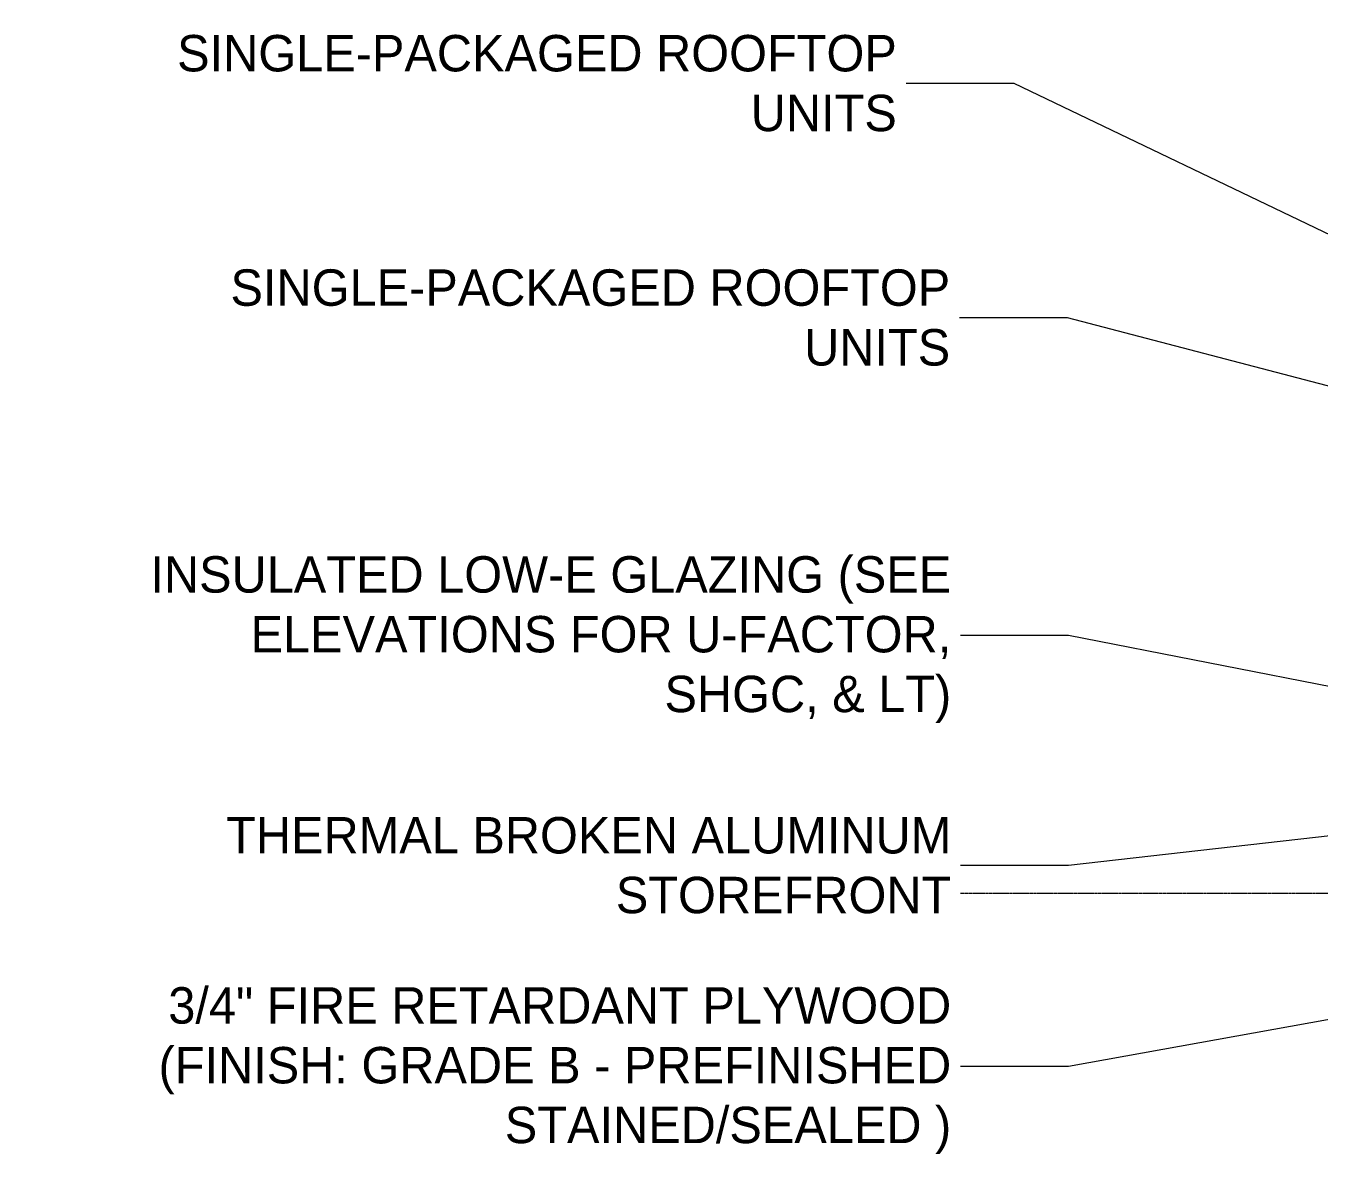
# Model space of a CAD drawing. Header units: inches. Extents: x -23445 to -52, y -314 to 853.
# Drawn here: x -19549 to -18937, y -124 to 411 of the extents above; entities that cross this region are included whole.
import ezdxf

# ---------------------------------------------------------------- set-up
doc = ezdxf.new("R2010")
doc.units = ezdxf.units.IN
doc.header["$MEASUREMENT"] = 0
doc.linetypes.add('Grid Line 1_2_', pattern=[0.875, 0.5, -0.125, 0.125, -0.125])
doc.layers.add('A-ANNO-IDEN', color=131, linetype='Continuous', lineweight=9)
doc.layers.add('A-FLOR-LEVL', color=51, linetype='Continuous', lineweight=9)
doc.styles.add('Century Gothic', font='GOTHIC.TTF', dxfattribs={"height": 17.245342})

msp = doc.modelspace()

# ---------------------------------------------------------------- linework, layer by layer
at = {"layer": 'A-ANNO-IDEN', "color": 153}
for p, q in [((-19081.28453, 383.33165), (-19136.87833, 383.33165)), ((-18729.37336, 214.39354), (-19081.28453, 383.33165)), ((-19056.00059, 272.37432), (-19111.5944, 272.37432)), ((-18761.79674, 195.2342), (-19056.00059, 272.37432)), ((-19055.50059, 122.00774), (-19111.0944, 122.00774)), ((-18776.81182, 67.52219), (-19055.50059, 122.00774)), ((-18799.94373, 42.02949), (-19055.50059, 13.09705)), ((-18469.70869, 23.67274), (-19055.50059, -82.03779)), ((-19055.50059, 13.09705), (-19111.0944, 13.09705)), ((-19055.50059, -82.03779), (-19111.0944, -82.03779))]:
    msp.add_line(p, q, dxfattribs=at)
at = {"layer": 'A-FLOR-LEVL', "linetype": 'Grid Line 1_2_'}
msp.add_line((-19122.86105, 0), (-13634.10082, 0), dxfattribs=at)

# ---------------------------------------------------------------- next in the draw order: texts
at = {"layer": 'A-ANNO-IDEN', "char_height": 17.2453416, "attachment_point": 3, "line_spacing_factor": 0.984117, "style": 'Century Gothic', "bg_fill": 3, "box_fill_scale": 1.25, "bg_fill_color": 0, "bg_fill_transparency": 0}
for s, insert, width in [('SINGLE-PACKAGED ROOFTOP\\PUNITS', (-19136.87833, 406.29128), 405.216), ('SINGLE-PACKAGED ROOFTOP\\PUNITS', (-19111.5944, 295.33395), 405.216), ('INSULATED LOW-E GLAZING (SEE\\PELEVATIONS FOR U-FACTOR,\\PSHGC, & LT)', (-19111.0944, 159.53879), 433.944), ('THERMAL BROKEN ALUMINUM\\PSTOREFRONT', (-19111.0944, 36.05668), 402.192), ('3/4" FIRE RETARDANT PLYWOOD\\P(FINISH: GRADE B - PREFINISHED\\PSTAINED/SEALED )', (-19111.0944, -44.50674), 430.272)]:
    msp.add_mtext(s, dxfattribs=dict(at, insert=insert, width=width))

doc.saveas('drawing.dxf')
